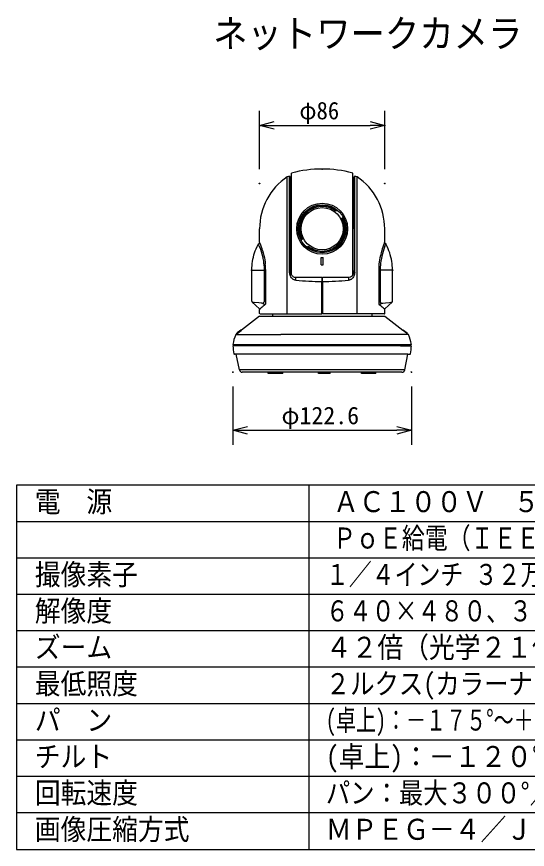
# Model space of a CAD drawing. Units: millimetres, scale not verified. Extents: x -63 to 63, y -57 to 58.
# Drawn here: x -62.5 to 7.7, y -56.7 to 57.6 of the extents above; entities that cross this region are included whole.
import ezdxf
from ezdxf.enums import TextEntityAlignment as Align

# ---------------------------------------------------------------- set-up
doc = ezdxf.new("R2010")
doc.units = ezdxf.units.MM
doc.header["$LTSCALE"] = 0.191021
doc.header["$PDMODE"] = 32
doc.header["$PDSIZE"] = 0.0955
for name, color, linetype in [('0-0_GAIKEI', 1, 'Continuous'), ('0-1_TOUROKU', 3, 'Continuous'), ('0-2_MOJI1', 2, 'Continuous'), ('0-3_WAKU', 1, 'Continuous')]:
    doc.layers.add(name, color=color, linetype=linetype)
doc.styles.add('ＭＳ ゴシック', font='')
doc.styles.get('ＭＳ ゴシック').set_extended_font_data('MS Gothic')

# ---------------------------------------------------------------- blocks, each defined once
blk = doc.blocks.new('_OPEN30')
at = {"layer": '0-2_MOJI1', "color": 7}
blk.add_line((0, 0), (-1, 0), dxfattribs=at)
blk.add_lwpolyline([(-1, 0.26795), (0, 0), (-1, -0.26795)], dxfattribs=at)

msp = doc.modelspace()

# ---------------------------------------------------------------- linework, layer by layer
at = {"layer": '0-0_GAIKEI'}
for p, q in [((-25.3138, 28.5062), (-25.3138, 35.642)), ((-24.9851, 28.5062), (-24.9851, 35.7074)), ((-24.9138, 28.5062), (-24.9138, 35.6485)), ((-24.7138, 28.5062), (-24.7138, 36.1534)), ((-16.3138, 28.5062), (-16.3138, 36.1534)), ((-16.1138, 28.5062), (-16.1138, 35.6485)), ((-16.0425, 28.5062), (-16.0425, 35.7074)), ((-15.7138, 28.5062), (-15.7138, 35.642)), ((-24.9138, 34.8862), (-24.7138, 35.0862)), ((-16.3138, 35.0862), (-16.3138, 35.2064)), ((-16.3138, 28.5062), (-16.3138, 35.0862)), ((-16.1138, 34.8862), (-16.3138, 35.0862)), ((-18.6299, 30.9175), (-18.6352, 30.9108)), ((-18.6299, 30.9175), (-18.5319, 31.043)), ((-23.237, 29.9019), (-23.2337, 29.9081)), ((-17.6714, 30.0176), (-17.812, 29.9428)), ((-25.3138, 16.8063), (-25.3138, 28.5062)), ((-24.9851, 22.5075), (-24.9851, 28.5062)), ((-24.9138, 22.5075), (-24.9138, 28.5062)), ((-24.7138, 22.1514), (-24.7138, 28.5062)), ((-16.3138, 22.1514), (-16.3138, 28.5062)), ((-16.3138, 25.2162), (-16.3138, 28.5062)), ((-16.1138, 28.5062), (-16.1138, 22.5075)), ((-16.0425, 22.5075), (-16.0425, 28.5062)), ((-15.7138, 16.8063), (-15.7138, 28.5062)), ((-23.2156, 27.0697), (-23.3562, 26.9949)), ((-11.8788, 26.1192), (-11.803, 26.32)), ((-11.803, 26.32), (-11.7677, 26.4154)), ((-22.4958, 25.9694), (-22.3977, 26.0949)), ((-22.3947, 26.0988), (-22.3977, 26.0949)), ((-21.5292, 25.6198), (-21.5234, 25.6177)), ((-16.3138, 22.1513), (-16.3138, 25.2162)), ((-24.9138, 22.7616), (-24.9138, 24.0741)), ((-20.6638, 23.5502), (-20.6638, 24.5502)), ((-20.3638, 23.5502), (-20.3638, 24.5502)), ((-28.2893, 22.936), (-28.4851, 22.849)), ((-12.7383, 22.936), (-12.5425, 22.849)), ((-30.177, 22.8258), (-28.5816, 22.8252)), ((-28.5816, 22.8252), (-28.4852, 22.8252)), ((-28.4851, 22.8252), (-28.4851, 22.849)), ((-24.9851, 22.5075), (-24.9138, 22.5075)), ((-20.5638, 21.839), (-20.5638, 21.3236)), ((-20.5638, 21.7796), (-20.4638, 21.7796)), ((-20.5638, 21.7698), (-20.4638, 21.7698)), ((-20.4638, 21.3236), (-20.4638, 21.839)), ((-16.1138, 22.5075), (-16.0425, 22.5075)), ((-12.5425, 22.8252), (-12.5425, 22.849)), ((-12.446, 22.8252), (-12.5424, 22.8252)), ((-10.8506, 22.8258), (-12.446, 22.8252)), ((-20.5638, 21.2716), (-20.5637, 21.3236)), ((-20.5638, 21.2889), (-20.4638, 21.2889)), ((-20.5638, 16.8663), (-20.5638, 21.2716)), ((-20.4638, 21.2369), (-20.5638, 21.2369)), ((-20.4638, 21.2716), (-20.4639, 21.3236)), ((-20.4638, 21.2369), (-20.4638, 21.2889)), ((-20.4638, 21.2716), (-20.4638, 16.8663)), ((-20.4638, 21.2369), (-20.4638, 16.9663)), ((-12.5345, 18.4655), (-12.5431, 18.4805)), ((-12.5168, 18.431), (-12.5345, 18.4655)), ((-28.3917, 18.1204), (-28.3304, 18.1204)), ((-12.6359, 18.1204), (-12.6973, 18.1204)), ((-27.3378, 16.8063), (-27.3438, 16.5063)), ((-20.5638, 16.8063), (-20.5638, 16.8663)), ((-20.4638, 16.8063), (-20.4638, 16.8663)), ((-13.6898, 16.8063), (-13.6838, 16.5063)), ((-32.3646, 13.9659), (-26.1954, 13.9659)), ((-32.2297, 14.0946), (-32.2202, 14.1601)), ((-31.6733, 14.6011), (-32.2013, 14.1924)), ((-31.5971, 14.5842), (-31.6032, 14.5921)), ((-8.663, 13.9659), (-26.1954, 13.9659)), ((-9.4306, 14.5842), (-9.4244, 14.5921)), ((-9.3543, 14.6011), (-8.8263, 14.1924)), ((-8.7979, 14.0946), (-8.8074, 14.1601)), ((-32.6738, 12.6063), (-26.3916, 12.6063)), ((-26.3916, 12.6063), (-8.3538, 12.6063)), ((-31.273, 12.4063), (-32.6738, 12.4063)), ((-8.5734, 12.4063), (-31.273, 12.4063)), ((-9.7547, 12.4063), (-8.3538, 12.4063)), ((-9.4235, 12.4063), (-8.8873, 12.4063)), ((-8.8873, 12.4063), (-8.8794, 12.4063)), ((-8.7138, 11.2663), (-32.3138, 11.2663)), ((-9.1487, 9.1266), (-31.8789, 9.1266)), ((-27.9138, 8.6063), (-27.9138, 8.8063)), ((-26.9138, 8.6063), (-27.9138, 8.6063)), ((-25.9138, 8.6063), (-26.9138, 8.6063)), ((-25.9138, 8.6063), (-25.9138, 8.8063)), ((-21.0138, 8.6063), (-21.0138, 8.8063)), ((-20.5138, 8.6063), (-21.0138, 8.6063)), ((-20.4138, 8.6063), (-20.5138, 8.6063)), ((-20.4138, 8.6063), (-20.4138, 8.8063)), ((-19.9138, 8.6063), (-20.4138, 8.6063)), ((-19.4138, 8.6063), (-19.9138, 8.6063)), ((-19.4138, 8.6063), (-19.4138, 8.8063)), ((-15.1138, 8.6063), (-15.1138, 8.8063)), ((-14.1138, 8.6063), (-15.1138, 8.6063)), ((-13.1138, 8.6063), (-14.1138, 8.6063)), ((-13.1138, 8.6063), (-13.1138, 8.8063))]:
    msp.add_line(p, q, dxfattribs=at)
at = {"layer": '0-0_GAIKEI', "color": 7}
for p, q in [((-29.1138, 26.6439), (-29.1138, 28.5062)), ((-11.9138, 26.6439), (-11.9138, 28.5062)), ((-29.1094, 26.6334), (-29.1138, 26.6439)), ((-29.0975, 26.6052), (-29.1085, 26.6314)), ((-29.073, 26.5462), (-29.0975, 26.6052)), ((-11.9147, 26.5461), (-11.9548, 26.5461)), ((-11.9183, 26.6334), (-11.9139, 26.6439)), ((-11.7674, 26.4152), (-11.9147, 26.5461)), ((-28.2893, 22.9263), (-28.2893, 18.2961)), ((-12.7383, 22.9263), (-12.7383, 18.2961)), ((-30.1765, 18.5601), (-30.1763, 22.8258)), ((-10.8511, 18.5601), (-10.8514, 22.8258)), ((-30.1212, 18.4387), (-29.113, 17.5256)), ((-10.9064, 18.4387), (-11.9147, 17.5256)), ((-29.1138, 17.4286), (-28.8802, 17.6338)), ((-29.1138, 16.8663), (-29.1138, 17.4286)), ((-29.113, 17.5258), (-29.1126, 17.5262)), ((-29.1126, 17.5258), (-29.0034, 17.5258)), ((-11.9138, 17.4286), (-12.1474, 17.6338)), ((-11.9151, 17.5258), (-12.0243, 17.5258)), ((-11.9147, 17.5258), (-11.9151, 17.5262)), ((-11.9138, 16.8063), (-11.9138, 17.4286)), ((-29.1138, 16.5063), (-31.5971, 14.5842)), ((-29.1138, 16.5063), (-11.9138, 16.5063)), ((-29.0538, 16.8063), (-20.5637, 16.8063)), ((-11.9138, 16.8063), (-20.4639, 16.8063)), ((-11.9138, 16.5063), (-9.4306, 14.5842)), ((-32.2297, 14.0946), (-32.3088, 14.0334)), ((-32.2297, 14.0946), (-32.1728, 14.1385)), ((-32.1728, 14.1385), (-31.6366, 14.5536)), ((-31.6366, 14.5536), (-31.5971, 14.5842)), ((-8.7979, 14.0946), (-8.7189, 14.0334)), ((-32.7738, 12.6063), (-32.6738, 12.6063)), ((-32.6738, 12.4063), (-32.6738, 12.6063)), ((-8.2538, 12.6063), (-8.3538, 12.6063)), ((-8.3538, 12.4063), (-8.3538, 12.6063)), ((-32.6738, 12.4063), (-32.7738, 12.4063)), ((-8.3538, 12.4063), (-8.2538, 12.4063)), ((-32.3138, 11.2663), (-32.5397, 11.2663)), ((-31.8789, 9.1266), (-32.3138, 11.2663)), ((-9.1487, 9.1266), (-8.7138, 11.2663)), ((-8.7138, 11.2663), (-8.4879, 11.2663)), ((-9.5407, 8.8063), (-31.4869, 8.8063))]:
    msp.add_line(p, q, dxfattribs=at)
for points in [[(-30.177, 22.8258), (-30.1703, 23.1428), (-30.1502, 23.459), (-30.1206, 23.7462), (-30.0802, 24.0312), (-30.0267, 24.3269), (-29.9618, 24.6193), (-29.8855, 24.9088), (-29.7977, 25.1959), (-29.6981, 25.4812), (-29.5831, 25.7713), (-29.4445, 26.0814), (-29.3139, 26.3463)], [(-29.2602, 26.4152), (-29.113, 26.5461), (-29.0728, 26.5461)], [(-11.9547, 26.5462), (-11.9301, 26.6052), (-11.9191, 26.6314)], [(-10.8506, 22.8258), (-10.8574, 23.1428), (-10.8774, 23.459), (-10.9071, 23.7462), (-10.9475, 24.0312), (-11.001, 24.3269), (-11.0658, 24.6193), (-11.1421, 24.9088), (-11.2299, 25.1959), (-11.3295, 25.4812), (-11.4445, 25.7713), (-11.5831, 26.0814), (-11.7138, 26.3463)], [(-28.7018, 25.5231), (-28.6043, 25.189), (-28.5117, 24.822), (-28.4489, 24.5289), (-28.3944, 24.2242), (-28.35, 23.9112), (-28.3267, 23.6994)], [(-12.3259, 25.5231), (-12.4233, 25.189), (-12.516, 24.822), (-12.5787, 24.5289), (-12.6333, 24.2242), (-12.6777, 23.9112), (-12.7009, 23.6994)], [(-28.2893, 18.2961), (-28.2946, 18.2272), (-28.3099, 18.1645), (-28.3277, 18.1246), (-28.3485, 18.0965), (-28.3539, 18.0914)], [(-12.7383, 18.2961), (-12.7331, 18.2272), (-12.7178, 18.1645), (-12.7, 18.1246), (-12.6791, 18.0965), (-12.6737, 18.0914)], [(-8.7979, 14.0946), (-8.8548, 14.1385), (-9.3911, 14.5536), (-9.4306, 14.5842)]]:
    msp.add_lwpolyline(points, dxfattribs=at)
at = {"layer": '0-0_GAIKEI'}
for points in [[(-29.1489, 26.1192), (-29.2247, 26.32), (-29.2599, 26.4154)], [(-18.9835, 25.8557), (-18.8148, 25.9607), (-18.6532, 26.0769), (-18.4993, 26.2035), (-18.3539, 26.3398), (-18.2175, 26.485), (-18.0908, 26.6384), (-17.9743, 26.7994), (-17.8687, 26.9672), (-17.8202, 27.0534)], [(-29.1489, 26.1192), (-29.0061, 25.7204), (-28.8974, 25.3809), (-28.8124, 25.0856), (-28.7294, 24.7599), (-28.6544, 24.416), (-28.5898, 24.0519), (-28.5536, 23.7949), (-28.524, 23.5293), (-28.5022, 23.2591), (-28.4886, 22.9861), (-28.4851, 22.849)], [(-21.5234, 25.6177), (-21.316, 25.5535), (-21.1044, 25.5039), (-20.8899, 25.4695), (-20.6738, 25.4504), (-20.4573, 25.4468), (-20.2416, 25.4584), (-20.0278, 25.4851), (-19.8172, 25.5268), (-19.6103, 25.583), (-19.4075, 25.6534), (-19.3079, 25.6939)], [(-11.8788, 26.1192), (-12.0215, 25.7204), (-12.1303, 25.3809), (-12.2153, 25.0856), (-12.2983, 24.7599), (-12.3732, 24.416), (-12.4378, 24.0519), (-12.4741, 23.7949), (-12.5036, 23.5293), (-12.5255, 23.2591), (-12.539, 22.9861), (-12.5426, 22.849)], [(-28.4852, 22.8252), (-28.4841, 20.118), (-28.4838, 19.6116), (-28.4837, 19.1072), (-28.4822, 18.689), (-28.4837, 18.48)], [(-24.1229, 21.4298), (-24.1875, 21.4384), (-24.2511, 21.4524), (-24.3133, 21.4717), (-24.3739, 21.4958), (-24.4324, 21.5245), (-24.4887, 21.5575), (-24.5425, 21.5944), (-24.5937, 21.6351), (-24.642, 21.679), (-24.6875, 21.7261), (-24.7301, 21.7759), (-24.806, 21.8827), (-24.8692, 21.9978), (-24.9192, 22.1194), (-24.9554, 22.246), (-24.9776, 22.3759), (-24.9851, 22.5075)], [(-24.9138, 22.762), (-24.9098, 22.6699), (-24.8972, 22.5748), (-24.875, 22.4781), (-24.8426, 22.3814), (-24.7996, 22.2866), (-24.7457, 22.1959), (-24.6815, 22.1117), (-24.608, 22.0361), (-24.5265, 21.9713), (-24.4387, 21.9186), (-24.3468, 21.879), (-24.253, 21.8531), (-24.1596, 21.8405), (-24.1138, 21.839)], [(-24.1138, 21.429), (-24.1138, 21.839), (-20.5638, 21.839)], [(-20.4638, 21.839), (-16.9138, 21.839), (-16.9138, 21.429)], [(-16.0425, 22.5075), (-16.05, 22.3761), (-16.0721, 22.2463), (-16.1083, 22.1198), (-16.1582, 21.9983), (-16.2213, 21.8832), (-16.2972, 21.7763), (-16.3397, 21.7264), (-16.3852, 21.6794), (-16.4336, 21.6354), (-16.4847, 21.5947), (-16.5385, 21.5577), (-16.5949, 21.5247), (-16.6536, 21.496), (-16.7142, 21.4718), (-16.7765, 21.4525), (-16.8401, 21.4384), (-16.9047, 21.4298)], [(-12.5425, 22.8252), (-12.5436, 20.118), (-12.5438, 19.6116), (-12.5439, 19.1072), (-12.5455, 18.689), (-12.5439, 18.48)], [(-28.662, 18.259), (-28.7366, 18.2698), (-28.8762, 18.2846), (-29.2084, 18.3216), (-29.7849, 18.3937)], [(-28.6621, 18.2591), (-28.6558, 18.2677), (-28.6375, 18.2809), (-28.59, 18.3158), (-28.5719, 18.3348), (-28.5344, 18.3873), (-28.5108, 18.431), (-28.4932, 18.4655), (-28.4845, 18.4805)], [(-12.4558, 18.3348), (-12.4933, 18.3873), (-12.5168, 18.431)], [(-12.3656, 18.2591), (-12.3719, 18.2677), (-12.3901, 18.2809), (-12.4376, 18.3158), (-12.4558, 18.3348)], [(-12.3657, 18.259), (-12.2911, 18.2698), (-12.1514, 18.2846), (-11.8192, 18.3216), (-11.2428, 18.3937)], [(-31.6042, 12.4063), (-32.1403, 12.4063), (-32.1482, 12.4063)]]:
    msp.add_lwpolyline(points, dxfattribs=at)
for radius in [3.5, 3.3, 2.9]:
    msp.add_circle((-20.5138, 28.5062), radius, dxfattribs=at)
at = {"layer": '0-0_GAIKEI', "color": 7}
for centre, radius, start, end in [((-20.5138, 20.4543), 16.2513, 75.02242, 104.97758), ((-20.5138, 28.5062), 8.6, 123.92732, 180.00001), ((-20.5138, 12.372), 23.7599, 100.84692, 101.65512), ((-24.9738, 35.6485), 0.06, 0, 100.84692), ((-16.0538, 35.6485), 0.06, 79.15308, 180.00001), ((-20.5138, 12.372), 23.7599, 78.34488, 79.15308), ((-20.5138, 28.5062), 8.6, 0, 56.07267), ((-29.1008, 26.2359), 0.24, 131.63671, 152.59459), ((-40.6241, 21.7707), 12.4994, 22.07938, 22.89421), ((-39.9622, 22.012), 11.7953, 17.31797, 22.2019), ((-1.0654, 22.012), 11.7953, 157.7981, 162.68203), ((-0.4035, 21.7707), 12.4994, 157.10579, 157.92062), ((-11.9268, 26.2359), 0.24, 27.40541, 48.36329), ((-36.3464, 22.9235), 8.0571, 0.01966, 5.52639), ((-4.6813, 22.9235), 8.0571, 174.47361, 179.98034), ((-30.017, 18.5601), 0.1599, 180.01025, 227.84842), ((-11.0107, 18.5601), 0.1599, 312.15158, 359.98975), ((32.4466, -52.3659), 93.0641, 130.79226, 131.22165), ((-73.4742, -52.3659), 93.0641, 48.77835, 49.20774), ((-29.0538, 16.8663), 0.06, 181.63001, 268.36999), ((-11.9738, 16.8663), 0.06, 271.63001, 358.36999), ((-28.7997, 12.1517), 4, 153.028, 173.47458), ((-32.1864, 13.8752), 0.2, 127.73977, 153.02789), ((-8.8413, 13.8752), 0.2, 26.97211, 52.26023), ((-12.2279, 12.1517), 4, 6.52542, 26.972), ((-28.5738, 12.4063), 4.2, 179.99999, 194.69411), ((-12.4538, 12.4063), 4.2, 345.30589, 0.00001), ((-32.5397, 11.3663), 0.1, 194.69411, 270), ((-8.4879, 11.3663), 0.1, 270, 345.30589), ((-31.4869, 9.2063), 0.4, 191.48899, 270), ((-9.5407, 9.2063), 0.4, 270, 348.51101)]:
    msp.add_arc(centre, radius, start, end, dxfattribs=at)
at = {"layer": '0-0_GAIKEI'}
for centre, radius, start, end in [((-20.5138, 28.5062), 3.2192, 52, 180.00001), ((-20.5138, 28.5062), 3.06, 109.16351, 152.88689), ((-20.5138, 28.5062), 3.06, 66.81654, 109.1632), ((-20.5139, 28.5061), 3.0602, 60.00002, 66.816), ((-20.5141, 28.5059), 3.0605, 52.00061, 59.9994), ((-20.5141, 28.5063), 3.0598, 152.88607, 180.0011), ((-20.5139, 28.5062), 3.2193, 0.00024, 27.99975), ((-20.5138, 28.5063), 3.2193, 180.00024, 207.99976), ((-20.5236, 28.5037), 3.0502, 179.95225, 208.04392), ((-20.5138, 28.5062), 3.2192, 232, 359.99992), ((-20.5228, 28.4928), 3.0441, 231.97761, 250.81046), ((-20.4884, 28.4681), 3.0149, 293.05164, 299.94466), ((-20.5138, 59.0598), 34.5099, 269.75096, 270.24904), ((-20.5138, 51.0966), 27.5467, 269.68801, 270.31199), ((-20.5181, 62.4276), 41.156, 264.97507, 269.93636), ((-20.5094, 62.4234), 41.1518, 270.06339, 275.02519), ((-27.6624, 34.7982), 16.5411, 261.44024, 262.62785), ((-13.3652, 34.7982), 16.5411, 277.37215, 278.55976), ((-19.2403, 36.3026), 20.3554, 242.42773, 243.28315), ((-21.7874, 36.3026), 20.3554, 296.71685, 297.57227), ((-32.1707, 14.1529), 0.05, 127.73964, 171.73964), ((-31.6427, 14.5615), 0.05, 37.73965, 127.73964), ((-9.3849, 14.5615), 0.05, 52.26036, 142.26035), ((-8.8569, 14.1529), 0.05, 8.26036, 52.26036)]:
    msp.add_arc(centre, radius, start, end, dxfattribs=at)
for centre, major_axis, ratio, start_param, end_param in [((-20.7603, 28.3281), (2.7866, 1.8841), 0.944692, 5.71705866, 6.18429184), ((-20.76, 28.6843), (2.7856, -1.8848), 0.944728, 0.0935029, 0.56648874), ((-16.9138, 22.762), (0, -0.923), 0.866725, 6.28318453, 7.85184574)]:
    msp.add_ellipse(centre, major_axis=major_axis, ratio=ratio, start_param=start_param, end_param=end_param, dxfattribs=at)
msp.add_point((-20.5138, 36.7056), dxfattribs=at)
at = {"layer": '0-0_GAIKEI', "color": 7}
for p in [(-30.177, 22.8258), (-10.8506, 22.8258)]:
    msp.add_point(p, dxfattribs=at)
at = {"layer": '0-1_TOUROKU'}
for p, q in [((-29.1138, 36.7056), (-29.1138, 44.7055)), ((-11.9138, 36.7056), (-11.9138, 44.7055)), ((-27.1138, 42.7055), (-13.9138, 42.7055)), ((-32.7738, 6.8271), (-32.7738, -1.1729)), ((-8.2538, 6.8271), (-8.2538, -1.1729)), ((-30.7738, 0.8271), (-10.2538, 0.8271))]:
    msp.add_line(p, q, dxfattribs=at)
at = {"layer": '0-2_MOJI1', "color": 7}
for p in [(-11.9138, 42.7055), (-29.1138, 34.7056), (-11.9138, 34.7056), (-32.7738, 8.8271), (-8.2538, 8.8271), (-8.2538, 0.8271)]:
    msp.add_point(p, dxfattribs=at)
at = {"layer": '0-3_WAKU', "color": 4}
for p, q in [((-62.5032, -6.7272), (-62.5032, -56.7271)), ((62.4965, -6.7272), (-62.5032, -6.7272)), ((-22.2977, -56.7271), (-22.2977, -6.7272)), ((-62.5032, -56.7271), (62.4965, -56.7271))]:
    msp.add_line(p, q, dxfattribs=at)
at = {"layer": '0-3_WAKU'}
for p, q in [((62.4965, -11.7272), (-62.5032, -11.7272)), ((62.4965, -16.7272), (-62.5032, -16.7272)), ((62.4965, -21.7272), (-62.5032, -21.7272)), ((62.4965, -26.7272), (-62.5032, -26.7272)), ((62.4965, -31.7272), (-62.5032, -31.7272)), ((62.4965, -36.7272), (-62.5032, -36.7272)), ((62.4965, -41.7272), (-62.5032, -41.7272)), ((62.4965, -46.7272), (-62.5032, -46.7272)), ((62.4965, -51.7272), (-62.5032, -51.7272))]:
    msp.add_line(p, q, dxfattribs=at)

# ---------------------------------------------------------------- block references
at = {"layer": '0-1_TOUROKU', "xscale": 2, "yscale": 2, "rotation": 180}
for p in [(-29.1138, 42.7055), (-32.7738, 0.8271)]:
    msp.add_blockref('_OPEN30', p, dxfattribs=at)
at = {"layer": '0-1_TOUROKU', "xscale": 2, "yscale": 2}
for p in [(-11.9138, 42.7055), (-8.2538, 0.8271)]:
    msp.add_blockref('_OPEN30', p, dxfattribs=at)

# ---------------------------------------------------------------- texts
at = {"layer": '0-1_TOUROKU', "style": 'ＭＳ ゴシック', "width": 0.95}
msp.add_text('φ86', height=2.406, dxfattribs=at).set_placement((-23.647, 42.8151), align=Align.BOTTOM_LEFT)
at = {"layer": '0-1_TOUROKU', "style": 'ＭＳ ゴシック'}
msp.add_text('φ122.6', height=2.406, dxfattribs=at).set_placement((-26.1076, 0.9367), align=Align.BOTTOM_LEFT)
at = {"layer": '0-2_MOJI1', "style": 'ＭＳ ゴシック'}
for s, height, width, p in [('ネットワークカメラ', 3.848, 0.9, (-35.5033, 52.2485)), ('電\u3000源', 2.886, 0.9, (-60.0032, -11.2823)), ('ＡＣ１００Ｖ\u3000５０／６０Ｈｚ', 2.886, 0.9, (-19.0033, -11.2823)), ('ＰｏＥ給電（ＩＥＥＥ８０２．３ａｆ－２００３準拠）', 2.886, 0.8, (-19.0033, -16.2823)), ('撮像素子', 2.886, 0.9, (-60.0032, -21.2823)), ('１／４インチ ３２万画素 ＣＣＤ（プログレッシブ方式）', 2.886, 0.8, (-20.0033, -21.2823)), ('解像度', 2.886, 0.9, (-60.0032, -26.2823)), ('６４０×４８０、３２０×２４０、１９２×１４４', 2.886, 0.8, (-20.0033, -26.2823)), ('ズーム', 2.886, 0.9, (-60.0032, -31.2823)), ('４２倍（光学２１倍 デジタル２倍）', 2.886, 0.9, (-20.0033, -31.2823)), ('最低照度', 2.886, 0.9, (-60.0032, -36.2823)), ('２ルクス(カラーナイトビューモー時：０．０９ルクス)', 2.886, 0.85, (-20.0033, -36.2823)), ('パ\u3000ン', 2.886, 0.9, (-60.0032, -41.2823)), ('(卓上)：－１７５°～＋１７５°（天井）：－１７５°～＋１７５°', 2.886, 0.7, (-20.0033, -41.2823)), ('(卓上)：－１２０°～０°（天井）：０°～＋９０°', 2.886, 0.9, (-20.0033, -46.2823)), ('チルト', 2.886, 0.9, (-60.0032, -46.2823)), ('回転速度', 2.886, 0.9, (-60.0032, -51.2823)), ('パン：最大３００°／秒\u3000チルト：最大２００°／秒', 2.886, 0.85, (-20.0033, -51.2823)), ('画像圧縮方式', 2.886, 0.9, (-60.0032, -56.2823)), ('ＭＰＥＧ－４／ＪＰＥＧ\u3000デュアル通信', 2.886, 0.9, (-20.0033, -56.2823))]:
    msp.add_text(s, height=height, dxfattribs=dict(at, width=width)).set_placement(p, align=Align.BOTTOM_LEFT)

doc.saveas('drawing.dxf')
